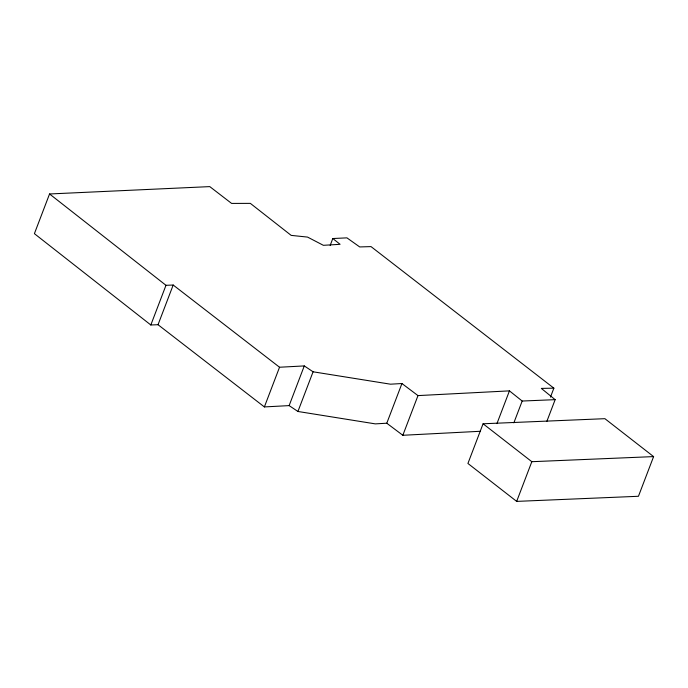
<?xml version="1.0" encoding="UTF-8"?>
<svg xmlns="http://www.w3.org/2000/svg" width="688" height="688" viewBox="0 0 688 688"><rect width="100%" height="100%" fill="white"/><g stroke="black" fill="none" stroke-linecap="round" stroke-linejoin="round"><path stroke-width="1.03" d="M330.154 245.47L332.803 238.53L340.096 244.309L323.386 245.315L307.536 237.085L291.179 235.382L250.346 203.373L231.598 203.416L209.771 186.611L49.553 193.973L34.4 233.662L150.827 324.985L158.034 324.71L264.381 406.926L289.132 405.61L297.93 411.476L375.321 423.877L386.785 423.223L402.833 435.28L480.465 431.273M150.827 324.985L165.98 285.305L173.187 285.03L279.534 367.237L304.285 365.921L313.083 371.795L390.474 384.188L401.938 383.534L417.986 395.6L509.447 390.87L522.183 401.035L555.147 399.659L546.814 421.486M158.034 324.71L173.187 285.03M264.381 406.926L279.534 367.237M289.132 405.61L304.285 365.921M297.93 411.476L313.083 371.795M386.785 423.223L401.938 383.534M402.833 435.28L417.986 395.6M483.079 423.774L467.926 463.463L516.671 501.389L638.447 496.28L653.6 456.6L604.898 418.682L483.079 423.774L531.824 461.7L653.6 456.6M496.942 423.61L509.447 390.87M513.85 422.862L522.183 401.035M550.469 397.105L553.874 388.17L371.021 246.605L359.704 246.94L346.933 237.859L332.803 238.53M516.671 501.389L531.824 461.7M553.874 388.17L541.318 388.402L555.147 399.659M49.553 193.973L165.98 285.305"/></g></svg>
